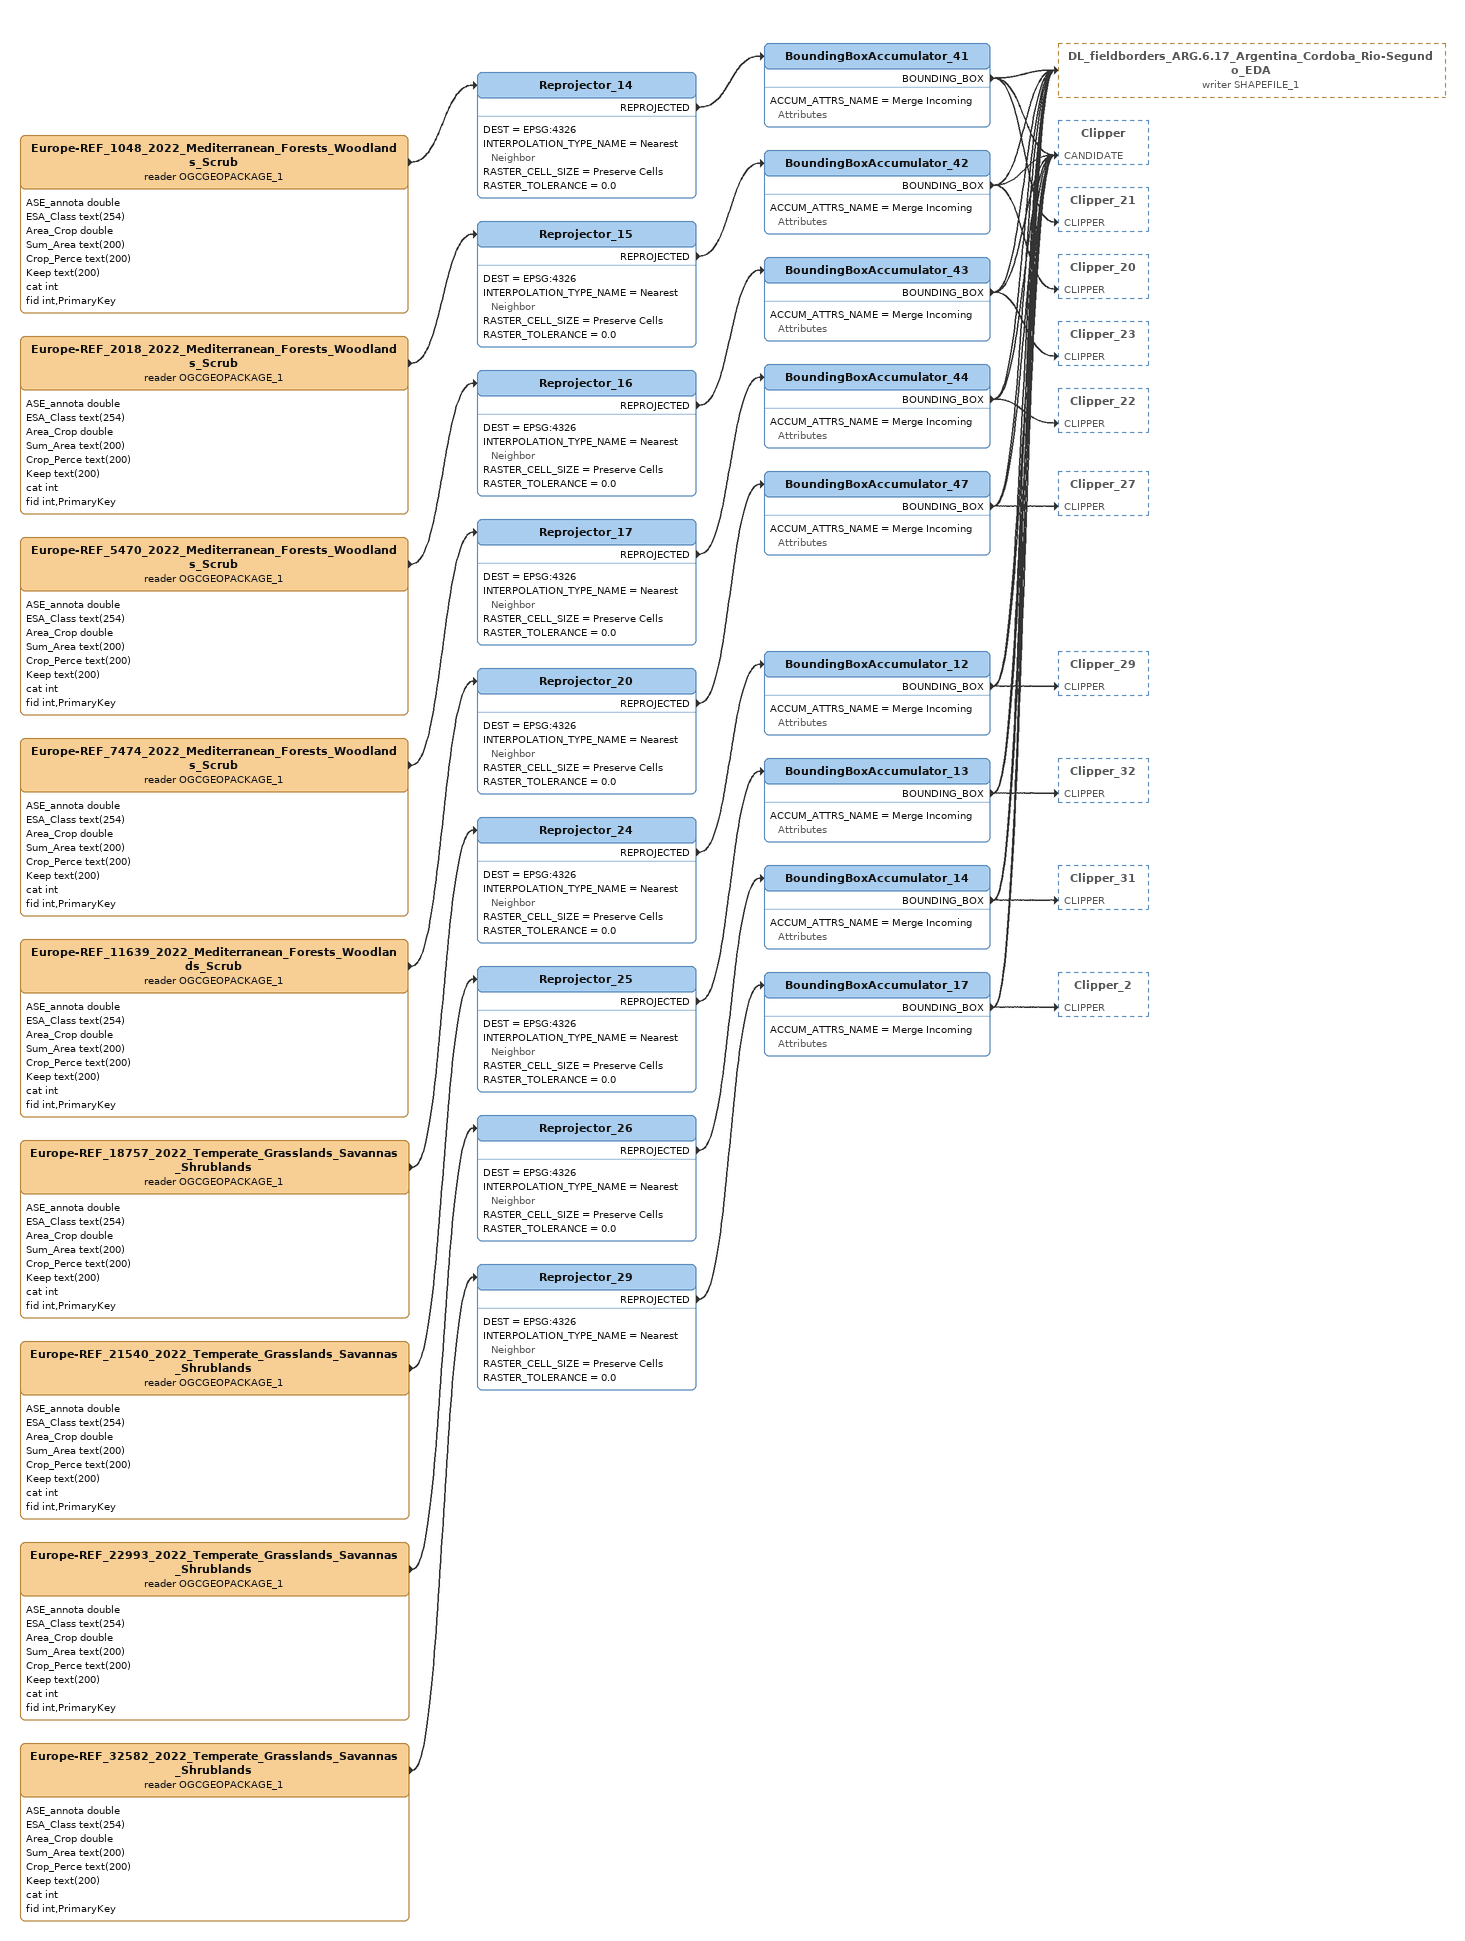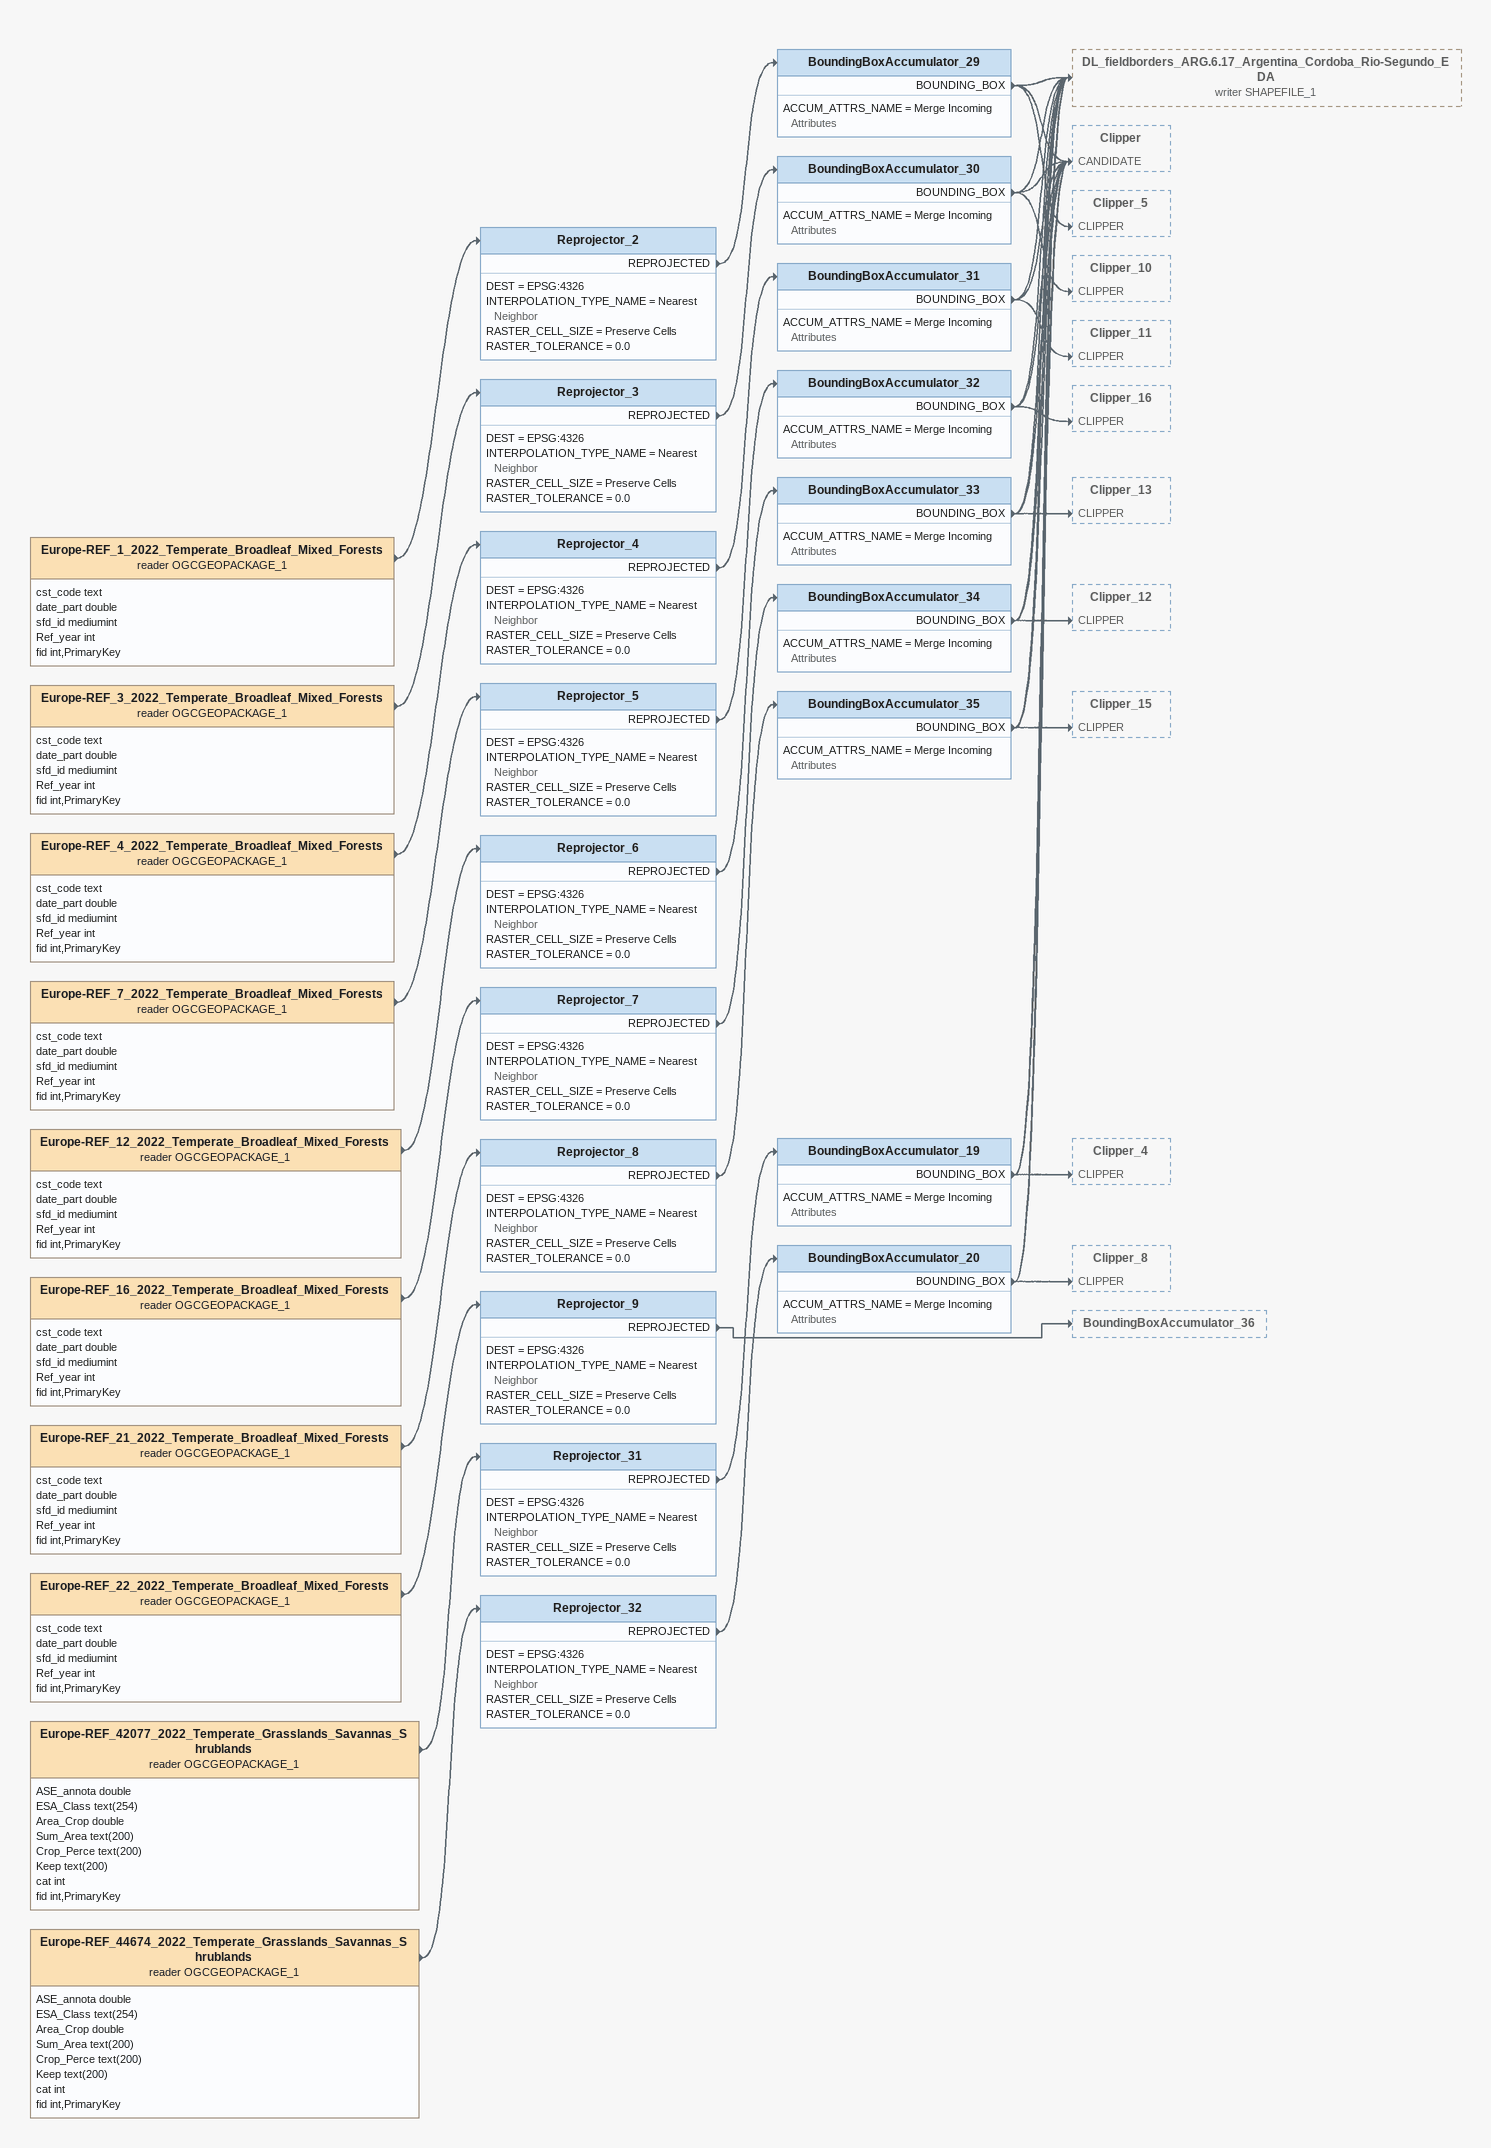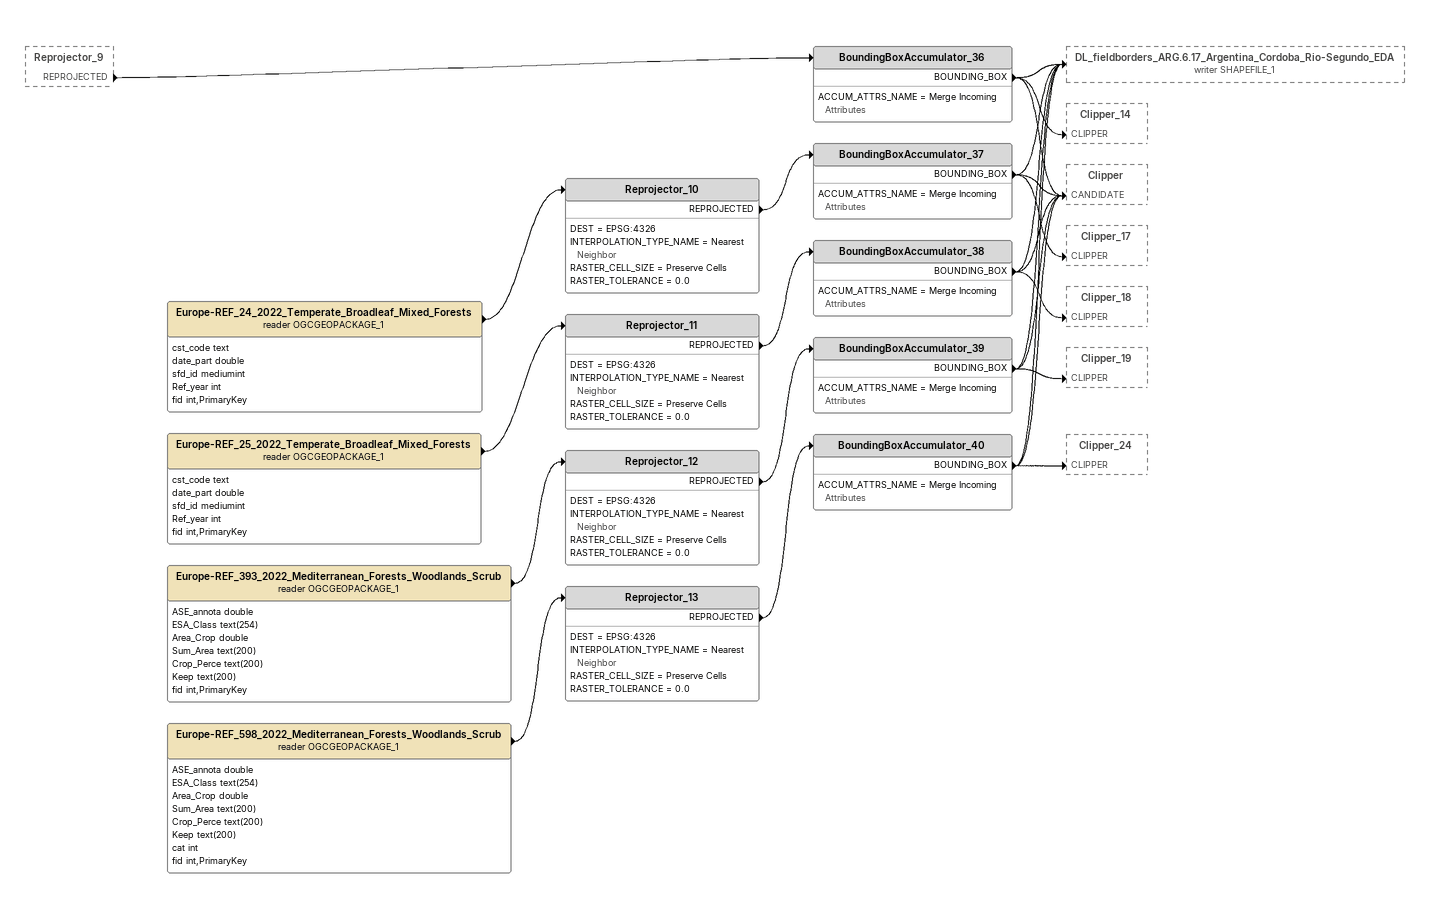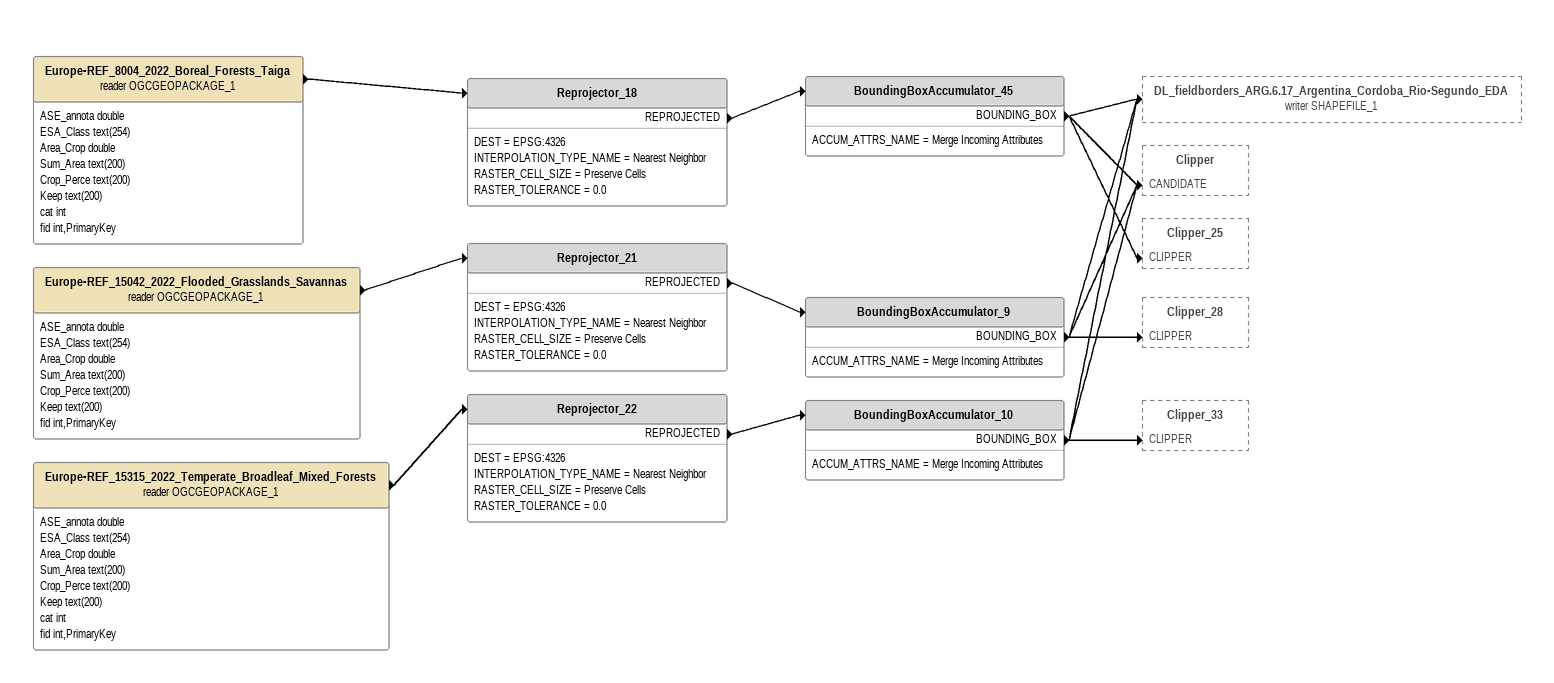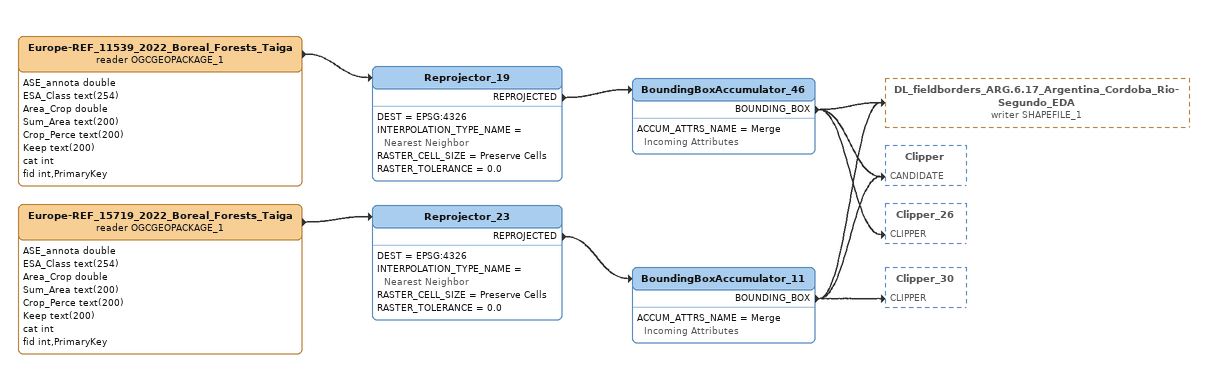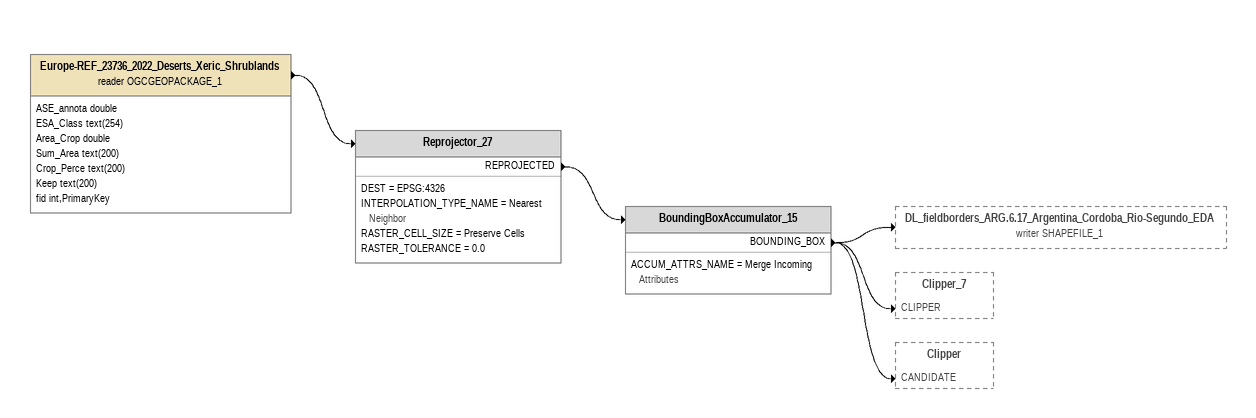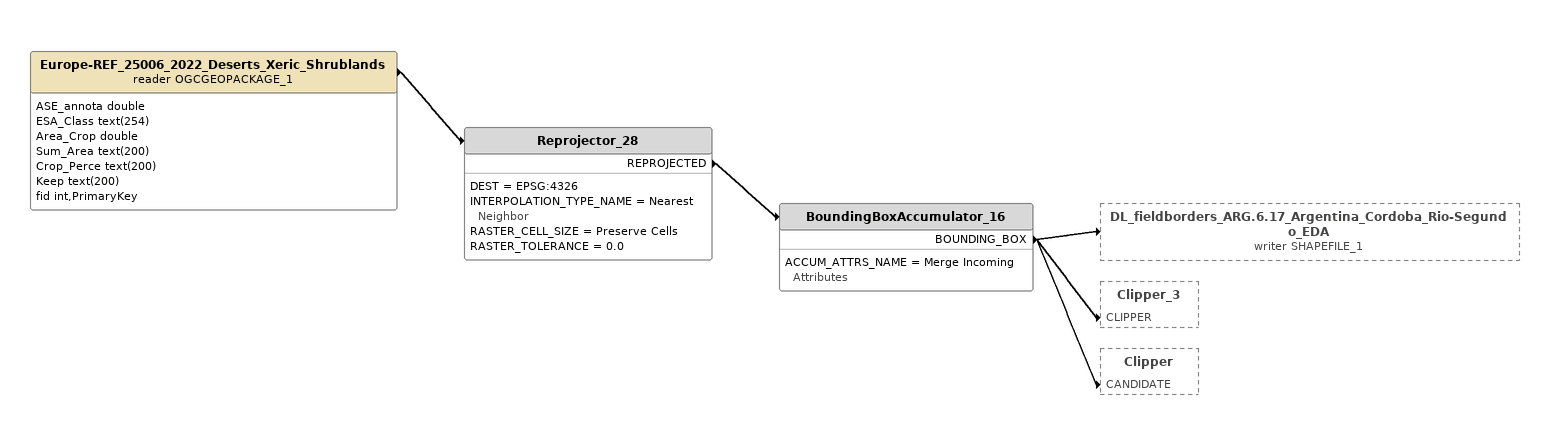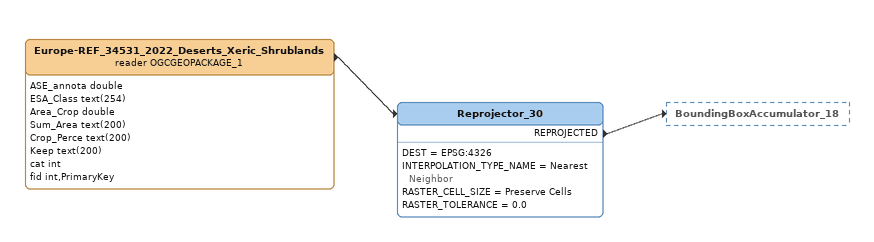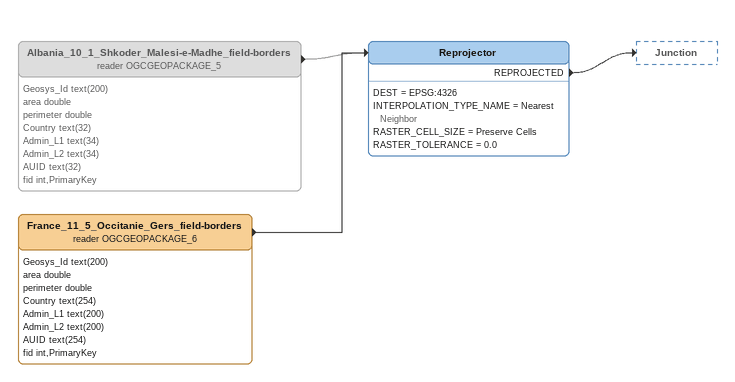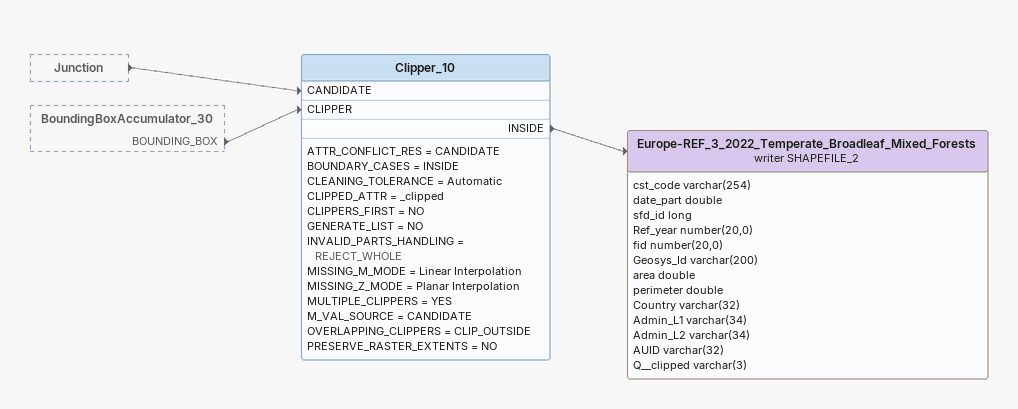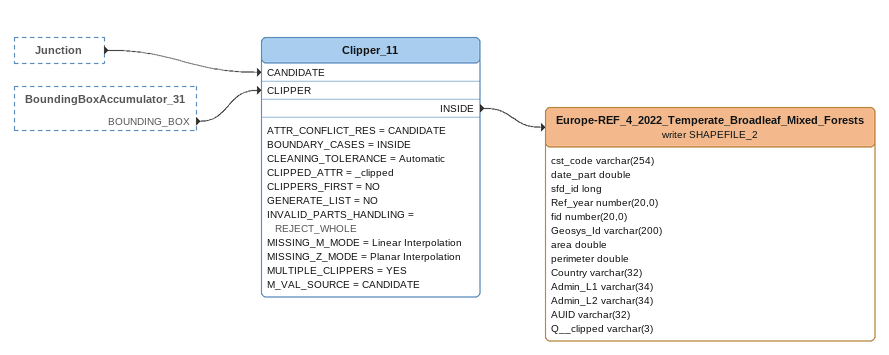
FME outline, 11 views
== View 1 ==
Europe-REF_1048_2022_Mediterranean_Forests_Woodlands_Scrub (reader OGCGEOPACKAGE_1)
    attributes: ASE_annota double, ESA_Class text(254), Area_Crop double, Sum_Area text(200), Crop_Perce text(200), Keep text(200), cat int, fid int,PrimaryKey
    -> Reprojector_14
Reprojector_14
    DEST = EPSG:4326
    INTERPOLATION_TYPE_NAME = Nearest Neighbor
    RASTER_CELL_SIZE = Preserve Cells
    RASTER_TOLERANCE = 0.0
    REPROJECTED -> BoundingBoxAccumulator_41
BoundingBoxAccumulator_41
    ACCUM_ATTRS_NAME = Merge Incoming Attributes
    BOUNDING_BOX -> DL_fieldborders_ARG.6.17_Argentina_Cordoba_Rio-Segundo_EDA (writer SHAPEFILE_1)
    BOUNDING_BOX -> Clipper_21 [CLIPPER]
    BOUNDING_BOX -> Clipper [CANDIDATE]
Europe-REF_2018_2022_Mediterranean_Forests_Woodlands_Scrub (reader OGCGEOPACKAGE_1)
    attributes: ASE_annota double, ESA_Class text(254), Area_Crop double, Sum_Area text(200), Crop_Perce text(200), Keep text(200), cat int, fid int,PrimaryKey
    -> Reprojector_15
Reprojector_15
    DEST = EPSG:4326
    INTERPOLATION_TYPE_NAME = Nearest Neighbor
    RASTER_CELL_SIZE = Preserve Cells
    RASTER_TOLERANCE = 0.0
    REPROJECTED -> BoundingBoxAccumulator_42
BoundingBoxAccumulator_42
    ACCUM_ATTRS_NAME = Merge Incoming Attributes
    BOUNDING_BOX -> DL_fieldborders_ARG.6.17_Argentina_Cordoba_Rio-Segundo_EDA (writer SHAPEFILE_1)
    BOUNDING_BOX -> Clipper_20 [CLIPPER]
    BOUNDING_BOX -> Clipper [CANDIDATE]
Europe-REF_5470_2022_Mediterranean_Forests_Woodlands_Scrub (reader OGCGEOPACKAGE_1)
    attributes: ASE_annota double, ESA_Class text(254), Area_Crop double, Sum_Area text(200), Crop_Perce text(200), Keep text(200), cat int, fid int,PrimaryKey
    -> Reprojector_16
Reprojector_16
    DEST = EPSG:4326
    INTERPOLATION_TYPE_NAME = Nearest Neighbor
    RASTER_CELL_SIZE = Preserve Cells
    RASTER_TOLERANCE = 0.0
    REPROJECTED -> BoundingBoxAccumulator_43
BoundingBoxAccumulator_43
    ACCUM_ATTRS_NAME = Merge Incoming Attributes
    BOUNDING_BOX -> DL_fieldborders_ARG.6.17_Argentina_Cordoba_Rio-Segundo_EDA (writer SHAPEFILE_1)
    BOUNDING_BOX -> Clipper_23 [CLIPPER]
    BOUNDING_BOX -> Clipper [CANDIDATE]
Europe-REF_7474_2022_Mediterranean_Forests_Woodlands_Scrub (reader OGCGEOPACKAGE_1)
    attributes: ASE_annota double, ESA_Class text(254), Area_Crop double, Sum_Area text(200), Crop_Perce text(200), Keep text(200), cat int, fid int,PrimaryKey
    -> Reprojector_17
Reprojector_17
    DEST = EPSG:4326
    INTERPOLATION_TYPE_NAME = Nearest Neighbor
    RASTER_CELL_SIZE = Preserve Cells
    RASTER_TOLERANCE = 0.0
    REPROJECTED -> BoundingBoxAccumulator_44
BoundingBoxAccumulator_44
    ACCUM_ATTRS_NAME = Merge Incoming Attributes
    BOUNDING_BOX -> DL_fieldborders_ARG.6.17_Argentina_Cordoba_Rio-Segundo_EDA (writer SHAPEFILE_1)
    BOUNDING_BOX -> Clipper_22 [CLIPPER]
    BOUNDING_BOX -> Clipper [CANDIDATE]
Europe-REF_11639_2022_Mediterranean_Forests_Woodlands_Scrub (reader OGCGEOPACKAGE_1)
    attributes: ASE_annota double, ESA_Class text(254), Area_Crop double, Sum_Area text(200), Crop_Perce text(200), Keep text(200), cat int, fid int,PrimaryKey
    -> Reprojector_20
Reprojector_20
    DEST = EPSG:4326
    INTERPOLATION_TYPE_NAME = Nearest Neighbor
    RASTER_CELL_SIZE = Preserve Cells
    RASTER_TOLERANCE = 0.0
    REPROJECTED -> BoundingBoxAccumulator_47
BoundingBoxAccumulator_47
    ACCUM_ATTRS_NAME = Merge Incoming Attributes
    BOUNDING_BOX -> DL_fieldborders_ARG.6.17_Argentina_Cordoba_Rio-Segundo_EDA (writer SHAPEFILE_1)
    BOUNDING_BOX -> Clipper_27 [CLIPPER]
    BOUNDING_BOX -> Clipper [CANDIDATE]
Europe-REF_18757_2022_Temperate_Grasslands_Savannas_Shrublands (reader OGCGEOPACKAGE_1)
    attributes: ASE_annota double, ESA_Class text(254), Area_Crop double, Sum_Area text(200), Crop_Perce text(200), Keep text(200), cat int, fid int,PrimaryKey
    -> Reprojector_24
Reprojector_24
    DEST = EPSG:4326
    INTERPOLATION_TYPE_NAME = Nearest Neighbor
    RASTER_CELL_SIZE = Preserve Cells
    RASTER_TOLERANCE = 0.0
    REPROJECTED -> BoundingBoxAccumulator_12
BoundingBoxAccumulator_12
    ACCUM_ATTRS_NAME = Merge Incoming Attributes
    BOUNDING_BOX -> DL_fieldborders_ARG.6.17_Argentina_Cordoba_Rio-Segundo_EDA (writer SHAPEFILE_1)
    BOUNDING_BOX -> Clipper_29 [CLIPPER]
    BOUNDING_BOX -> Clipper [CANDIDATE]
Europe-REF_21540_2022_Temperate_Grasslands_Savannas_Shrublands (reader OGCGEOPACKAGE_1)
    attributes: ASE_annota double, ESA_Class text(254), Area_Crop double, Sum_Area text(200), Crop_Perce text(200), Keep text(200), cat int, fid int,PrimaryKey
    -> Reprojector_25
Reprojector_25
    DEST = EPSG:4326
    INTERPOLATION_TYPE_NAME = Nearest Neighbor
    RASTER_CELL_SIZE = Preserve Cells
    RASTER_TOLERANCE = 0.0
    REPROJECTED -> BoundingBoxAccumulator_13
BoundingBoxAccumulator_13
    ACCUM_ATTRS_NAME = Merge Incoming Attributes
    BOUNDING_BOX -> DL_fieldborders_ARG.6.17_Argentina_Cordoba_Rio-Segundo_EDA (writer SHAPEFILE_1)
    BOUNDING_BOX -> Clipper_32 [CLIPPER]
    BOUNDING_BOX -> Clipper [CANDIDATE]
Europe-REF_22993_2022_Temperate_Grasslands_Savannas_Shrublands (reader OGCGEOPACKAGE_1)
    attributes: ASE_annota double, ESA_Class text(254), Area_Crop double, Sum_Area text(200), Crop_Perce text(200), Keep text(200), cat int, fid int,PrimaryKey
    -> Reprojector_26
Reprojector_26
    DEST = EPSG:4326
    INTERPOLATION_TYPE_NAME = Nearest Neighbor
    RASTER_CELL_SIZE = Preserve Cells
    RASTER_TOLERANCE = 0.0
    REPROJECTED -> BoundingBoxAccumulator_14
BoundingBoxAccumulator_14
    ACCUM_ATTRS_NAME = Merge Incoming Attributes
    BOUNDING_BOX -> DL_fieldborders_ARG.6.17_Argentina_Cordoba_Rio-Segundo_EDA (writer SHAPEFILE_1)
    BOUNDING_BOX -> Clipper_31 [CLIPPER]
    BOUNDING_BOX -> Clipper [CANDIDATE]
Europe-REF_32582_2022_Temperate_Grasslands_Savannas_Shrublands (reader OGCGEOPACKAGE_1)
    attributes: ASE_annota double, ESA_Class text(254), Area_Crop double, Sum_Area text(200), Crop_Perce text(200), Keep text(200), cat int, fid int,PrimaryKey
    -> Reprojector_29
Reprojector_29
    DEST = EPSG:4326
    INTERPOLATION_TYPE_NAME = Nearest Neighbor
    RASTER_CELL_SIZE = Preserve Cells
    RASTER_TOLERANCE = 0.0
    REPROJECTED -> BoundingBoxAccumulator_17
BoundingBoxAccumulator_17
    ACCUM_ATTRS_NAME = Merge Incoming Attributes
    BOUNDING_BOX -> DL_fieldborders_ARG.6.17_Argentina_Cordoba_Rio-Segundo_EDA (writer SHAPEFILE_1)
    BOUNDING_BOX -> Clipper_2 [CLIPPER]
    BOUNDING_BOX -> Clipper [CANDIDATE]

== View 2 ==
Europe-REF_42077_2022_Temperate_Grasslands_Savannas_Shrublands (reader OGCGEOPACKAGE_1)
    attributes: ASE_annota double, ESA_Class text(254), Area_Crop double, Sum_Area text(200), Crop_Perce text(200), Keep text(200), cat int, fid int,PrimaryKey
    -> Reprojector_31
Reprojector_31
    DEST = EPSG:4326
    INTERPOLATION_TYPE_NAME = Nearest Neighbor
    RASTER_CELL_SIZE = Preserve Cells
    RASTER_TOLERANCE = 0.0
    REPROJECTED -> BoundingBoxAccumulator_19
BoundingBoxAccumulator_19
    ACCUM_ATTRS_NAME = Merge Incoming Attributes
    BOUNDING_BOX -> DL_fieldborders_ARG.6.17_Argentina_Cordoba_Rio-Segundo_EDA (writer SHAPEFILE_1)
    BOUNDING_BOX -> Clipper_4 [CLIPPER]
    BOUNDING_BOX -> Clipper [CANDIDATE]
Europe-REF_44674_2022_Temperate_Grasslands_Savannas_Shrublands (reader OGCGEOPACKAGE_1)
    attributes: ASE_annota double, ESA_Class text(254), Area_Crop double, Sum_Area text(200), Crop_Perce text(200), Keep text(200), cat int, fid int,PrimaryKey
    -> Reprojector_32
Reprojector_32
    DEST = EPSG:4326
    INTERPOLATION_TYPE_NAME = Nearest Neighbor
    RASTER_CELL_SIZE = Preserve Cells
    RASTER_TOLERANCE = 0.0
    REPROJECTED -> BoundingBoxAccumulator_20
BoundingBoxAccumulator_20
    ACCUM_ATTRS_NAME = Merge Incoming Attributes
    BOUNDING_BOX -> DL_fieldborders_ARG.6.17_Argentina_Cordoba_Rio-Segundo_EDA (writer SHAPEFILE_1)
    BOUNDING_BOX -> Clipper_8 [CLIPPER]
    BOUNDING_BOX -> Clipper [CANDIDATE]
Europe-REF_1_2022_Temperate_Broadleaf_Mixed_Forests (reader OGCGEOPACKAGE_1)
    attributes: cst_code text, date_part double, sfd_id mediumint, Ref_year int, fid int,PrimaryKey
    -> Reprojector_2
Reprojector_2
    DEST = EPSG:4326
    INTERPOLATION_TYPE_NAME = Nearest Neighbor
    RASTER_CELL_SIZE = Preserve Cells
    RASTER_TOLERANCE = 0.0
    REPROJECTED -> BoundingBoxAccumulator_29
BoundingBoxAccumulator_29
    ACCUM_ATTRS_NAME = Merge Incoming Attributes
    BOUNDING_BOX -> DL_fieldborders_ARG.6.17_Argentina_Cordoba_Rio-Segundo_EDA (writer SHAPEFILE_1)
    BOUNDING_BOX -> Clipper_5 [CLIPPER]
    BOUNDING_BOX -> Clipper [CANDIDATE]
Europe-REF_3_2022_Temperate_Broadleaf_Mixed_Forests (reader OGCGEOPACKAGE_1)
    attributes: cst_code text, date_part double, sfd_id mediumint, Ref_year int, fid int,PrimaryKey
    -> Reprojector_3
Reprojector_3
    DEST = EPSG:4326
    INTERPOLATION_TYPE_NAME = Nearest Neighbor
    RASTER_CELL_SIZE = Preserve Cells
    RASTER_TOLERANCE = 0.0
    REPROJECTED -> BoundingBoxAccumulator_30
BoundingBoxAccumulator_30
    ACCUM_ATTRS_NAME = Merge Incoming Attributes
    BOUNDING_BOX -> DL_fieldborders_ARG.6.17_Argentina_Cordoba_Rio-Segundo_EDA (writer SHAPEFILE_1)
    BOUNDING_BOX -> Clipper_10 [CLIPPER]
    BOUNDING_BOX -> Clipper [CANDIDATE]
Europe-REF_4_2022_Temperate_Broadleaf_Mixed_Forests (reader OGCGEOPACKAGE_1)
    attributes: cst_code text, date_part double, sfd_id mediumint, Ref_year int, fid int,PrimaryKey
    -> Reprojector_4
Reprojector_4
    DEST = EPSG:4326
    INTERPOLATION_TYPE_NAME = Nearest Neighbor
    RASTER_CELL_SIZE = Preserve Cells
    RASTER_TOLERANCE = 0.0
    REPROJECTED -> BoundingBoxAccumulator_31
BoundingBoxAccumulator_31
    ACCUM_ATTRS_NAME = Merge Incoming Attributes
    BOUNDING_BOX -> DL_fieldborders_ARG.6.17_Argentina_Cordoba_Rio-Segundo_EDA (writer SHAPEFILE_1)
    BOUNDING_BOX -> Clipper_11 [CLIPPER]
    BOUNDING_BOX -> Clipper [CANDIDATE]
Europe-REF_7_2022_Temperate_Broadleaf_Mixed_Forests (reader OGCGEOPACKAGE_1)
    attributes: cst_code text, date_part double, sfd_id mediumint, Ref_year int, fid int,PrimaryKey
    -> Reprojector_5
Reprojector_5
    DEST = EPSG:4326
    INTERPOLATION_TYPE_NAME = Nearest Neighbor
    RASTER_CELL_SIZE = Preserve Cells
    RASTER_TOLERANCE = 0.0
    REPROJECTED -> BoundingBoxAccumulator_32
BoundingBoxAccumulator_32
    ACCUM_ATTRS_NAME = Merge Incoming Attributes
    BOUNDING_BOX -> DL_fieldborders_ARG.6.17_Argentina_Cordoba_Rio-Segundo_EDA (writer SHAPEFILE_1)
    BOUNDING_BOX -> Clipper_16 [CLIPPER]
    BOUNDING_BOX -> Clipper [CANDIDATE]
Europe-REF_12_2022_Temperate_Broadleaf_Mixed_Forests (reader OGCGEOPACKAGE_1)
    attributes: cst_code text, date_part double, sfd_id mediumint, Ref_year int, fid int,PrimaryKey
    -> Reprojector_6
Reprojector_6
    DEST = EPSG:4326
    INTERPOLATION_TYPE_NAME = Nearest Neighbor
    RASTER_CELL_SIZE = Preserve Cells
    RASTER_TOLERANCE = 0.0
    REPROJECTED -> BoundingBoxAccumulator_33
BoundingBoxAccumulator_33
    ACCUM_ATTRS_NAME = Merge Incoming Attributes
    BOUNDING_BOX -> DL_fieldborders_ARG.6.17_Argentina_Cordoba_Rio-Segundo_EDA (writer SHAPEFILE_1)
    BOUNDING_BOX -> Clipper_13 [CLIPPER]
    BOUNDING_BOX -> Clipper [CANDIDATE]
Europe-REF_16_2022_Temperate_Broadleaf_Mixed_Forests (reader OGCGEOPACKAGE_1)
    attributes: cst_code text, date_part double, sfd_id mediumint, Ref_year int, fid int,PrimaryKey
    -> Reprojector_7
Reprojector_7
    DEST = EPSG:4326
    INTERPOLATION_TYPE_NAME = Nearest Neighbor
    RASTER_CELL_SIZE = Preserve Cells
    RASTER_TOLERANCE = 0.0
    REPROJECTED -> BoundingBoxAccumulator_34
BoundingBoxAccumulator_34
    ACCUM_ATTRS_NAME = Merge Incoming Attributes
    BOUNDING_BOX -> DL_fieldborders_ARG.6.17_Argentina_Cordoba_Rio-Segundo_EDA (writer SHAPEFILE_1)
    BOUNDING_BOX -> Clipper_12 [CLIPPER]
    BOUNDING_BOX -> Clipper [CANDIDATE]
Europe-REF_21_2022_Temperate_Broadleaf_Mixed_Forests (reader OGCGEOPACKAGE_1)
    attributes: cst_code text, date_part double, sfd_id mediumint, Ref_year int, fid int,PrimaryKey
    -> Reprojector_8
Reprojector_8
    DEST = EPSG:4326
    INTERPOLATION_TYPE_NAME = Nearest Neighbor
    RASTER_CELL_SIZE = Preserve Cells
    RASTER_TOLERANCE = 0.0
    REPROJECTED -> BoundingBoxAccumulator_35
BoundingBoxAccumulator_35
    ACCUM_ATTRS_NAME = Merge Incoming Attributes
    BOUNDING_BOX -> DL_fieldborders_ARG.6.17_Argentina_Cordoba_Rio-Segundo_EDA (writer SHAPEFILE_1)
    BOUNDING_BOX -> Clipper_15 [CLIPPER]
    BOUNDING_BOX -> Clipper [CANDIDATE]
Europe-REF_22_2022_Temperate_Broadleaf_Mixed_Forests (reader OGCGEOPACKAGE_1)
    attributes: cst_code text, date_part double, sfd_id mediumint, Ref_year int, fid int,PrimaryKey
    -> Reprojector_9
Reprojector_9
    DEST = EPSG:4326
    INTERPOLATION_TYPE_NAME = Nearest Neighbor
    RASTER_CELL_SIZE = Preserve Cells
    RASTER_TOLERANCE = 0.0
    REPROJECTED -> BoundingBoxAccumulator_36

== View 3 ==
Reprojector_9 [outside]
    REPROJECTED -> BoundingBoxAccumulator_36
BoundingBoxAccumulator_36
    ACCUM_ATTRS_NAME = Merge Incoming Attributes
    BOUNDING_BOX -> DL_fieldborders_ARG.6.17_Argentina_Cordoba_Rio-Segundo_EDA (writer SHAPEFILE_1)
    BOUNDING_BOX -> Clipper_14 [CLIPPER]
    BOUNDING_BOX -> Clipper [CANDIDATE]
Europe-REF_24_2022_Temperate_Broadleaf_Mixed_Forests (reader OGCGEOPACKAGE_1)
    attributes: cst_code text, date_part double, sfd_id mediumint, Ref_year int, fid int,PrimaryKey
    -> Reprojector_10
Reprojector_10
    DEST = EPSG:4326
    INTERPOLATION_TYPE_NAME = Nearest Neighbor
    RASTER_CELL_SIZE = Preserve Cells
    RASTER_TOLERANCE = 0.0
    REPROJECTED -> BoundingBoxAccumulator_37
BoundingBoxAccumulator_37
    ACCUM_ATTRS_NAME = Merge Incoming Attributes
    BOUNDING_BOX -> DL_fieldborders_ARG.6.17_Argentina_Cordoba_Rio-Segundo_EDA (writer SHAPEFILE_1)
    BOUNDING_BOX -> Clipper_17 [CLIPPER]
    BOUNDING_BOX -> Clipper [CANDIDATE]
Europe-REF_25_2022_Temperate_Broadleaf_Mixed_Forests (reader OGCGEOPACKAGE_1)
    attributes: cst_code text, date_part double, sfd_id mediumint, Ref_year int, fid int,PrimaryKey
    -> Reprojector_11
Reprojector_11
    DEST = EPSG:4326
    INTERPOLATION_TYPE_NAME = Nearest Neighbor
    RASTER_CELL_SIZE = Preserve Cells
    RASTER_TOLERANCE = 0.0
    REPROJECTED -> BoundingBoxAccumulator_38
BoundingBoxAccumulator_38
    ACCUM_ATTRS_NAME = Merge Incoming Attributes
    BOUNDING_BOX -> DL_fieldborders_ARG.6.17_Argentina_Cordoba_Rio-Segundo_EDA (writer SHAPEFILE_1)
    BOUNDING_BOX -> Clipper_18 [CLIPPER]
    BOUNDING_BOX -> Clipper [CANDIDATE]
Europe-REF_393_2022_Mediterranean_Forests_Woodlands_Scrub (reader OGCGEOPACKAGE_1)
    attributes: ASE_annota double, ESA_Class text(254), Area_Crop double, Sum_Area text(200), Crop_Perce text(200), Keep text(200), fid int,PrimaryKey
    -> Reprojector_12
Reprojector_12
    DEST = EPSG:4326
    INTERPOLATION_TYPE_NAME = Nearest Neighbor
    RASTER_CELL_SIZE = Preserve Cells
    RASTER_TOLERANCE = 0.0
    REPROJECTED -> BoundingBoxAccumulator_39
BoundingBoxAccumulator_39
    ACCUM_ATTRS_NAME = Merge Incoming Attributes
    BOUNDING_BOX -> DL_fieldborders_ARG.6.17_Argentina_Cordoba_Rio-Segundo_EDA (writer SHAPEFILE_1)
    BOUNDING_BOX -> Clipper_19 [CLIPPER]
    BOUNDING_BOX -> Clipper [CANDIDATE]
Europe-REF_598_2022_Mediterranean_Forests_Woodlands_Scrub (reader OGCGEOPACKAGE_1)
    attributes: ASE_annota double, ESA_Class text(254), Area_Crop double, Sum_Area text(200), Crop_Perce text(200), Keep text(200), cat int, fid int,PrimaryKey
    -> Reprojector_13
Reprojector_13
    DEST = EPSG:4326
    INTERPOLATION_TYPE_NAME = Nearest Neighbor
    RASTER_CELL_SIZE = Preserve Cells
    RASTER_TOLERANCE = 0.0
    REPROJECTED -> BoundingBoxAccumulator_40
BoundingBoxAccumulator_40
    ACCUM_ATTRS_NAME = Merge Incoming Attributes
    BOUNDING_BOX -> DL_fieldborders_ARG.6.17_Argentina_Cordoba_Rio-Segundo_EDA (writer SHAPEFILE_1)
    BOUNDING_BOX -> Clipper_24 [CLIPPER]
    BOUNDING_BOX -> Clipper [CANDIDATE]

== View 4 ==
Europe-REF_15042_2022_Flooded_Grasslands_Savannas (reader OGCGEOPACKAGE_1)
    attributes: ASE_annota double, ESA_Class text(254), Area_Crop double, Sum_Area text(200), Crop_Perce text(200), Keep text(200), fid int,PrimaryKey
    -> Reprojector_21
Reprojector_21
    DEST = EPSG:4326
    INTERPOLATION_TYPE_NAME = Nearest Neighbor
    RASTER_CELL_SIZE = Preserve Cells
    RASTER_TOLERANCE = 0.0
    REPROJECTED -> BoundingBoxAccumulator_9
BoundingBoxAccumulator_9
    ACCUM_ATTRS_NAME = Merge Incoming Attributes
    BOUNDING_BOX -> DL_fieldborders_ARG.6.17_Argentina_Cordoba_Rio-Segundo_EDA (writer SHAPEFILE_1)
    BOUNDING_BOX -> Clipper_28 [CLIPPER]
    BOUNDING_BOX -> Clipper [CANDIDATE]
Europe-REF_15315_2022_Temperate_Broadleaf_Mixed_Forests (reader OGCGEOPACKAGE_1)
    attributes: ASE_annota double, ESA_Class text(254), Area_Crop double, Sum_Area text(200), Crop_Perce text(200), Keep text(200), cat int, fid int,PrimaryKey
    -> Reprojector_22
Reprojector_22
    DEST = EPSG:4326
    INTERPOLATION_TYPE_NAME = Nearest Neighbor
    RASTER_CELL_SIZE = Preserve Cells
    RASTER_TOLERANCE = 0.0
    REPROJECTED -> BoundingBoxAccumulator_10
BoundingBoxAccumulator_10
    ACCUM_ATTRS_NAME = Merge Incoming Attributes
    BOUNDING_BOX -> DL_fieldborders_ARG.6.17_Argentina_Cordoba_Rio-Segundo_EDA (writer SHAPEFILE_1)
    BOUNDING_BOX -> Clipper_33 [CLIPPER]
    BOUNDING_BOX -> Clipper [CANDIDATE]
Europe-REF_8004_2022_Boreal_Forests_Taiga (reader OGCGEOPACKAGE_1)
    attributes: ASE_annota double, ESA_Class text(254), Area_Crop double, Sum_Area text(200), Crop_Perce text(200), Keep text(200), cat int, fid int,PrimaryKey
    -> Reprojector_18
Reprojector_18
    DEST = EPSG:4326
    INTERPOLATION_TYPE_NAME = Nearest Neighbor
    RASTER_CELL_SIZE = Preserve Cells
    RASTER_TOLERANCE = 0.0
    REPROJECTED -> BoundingBoxAccumulator_45
BoundingBoxAccumulator_45
    ACCUM_ATTRS_NAME = Merge Incoming Attributes
    BOUNDING_BOX -> DL_fieldborders_ARG.6.17_Argentina_Cordoba_Rio-Segundo_EDA (writer SHAPEFILE_1)
    BOUNDING_BOX -> Clipper_25 [CLIPPER]
    BOUNDING_BOX -> Clipper [CANDIDATE]

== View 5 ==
Europe-REF_11539_2022_Boreal_Forests_Taiga (reader OGCGEOPACKAGE_1)
    attributes: ASE_annota double, ESA_Class text(254), Area_Crop double, Sum_Area text(200), Crop_Perce text(200), Keep text(200), cat int, fid int,PrimaryKey
    -> Reprojector_19
Reprojector_19
    DEST = EPSG:4326
    INTERPOLATION_TYPE_NAME = Nearest Neighbor
    RASTER_CELL_SIZE = Preserve Cells
    RASTER_TOLERANCE = 0.0
    REPROJECTED -> BoundingBoxAccumulator_46
BoundingBoxAccumulator_46
    ACCUM_ATTRS_NAME = Merge Incoming Attributes
    BOUNDING_BOX -> DL_fieldborders_ARG.6.17_Argentina_Cordoba_Rio-Segundo_EDA (writer SHAPEFILE_1)
    BOUNDING_BOX -> Clipper_26 [CLIPPER]
    BOUNDING_BOX -> Clipper [CANDIDATE]
Europe-REF_15719_2022_Boreal_Forests_Taiga (reader OGCGEOPACKAGE_1)
    attributes: ASE_annota double, ESA_Class text(254), Area_Crop double, Sum_Area text(200), Crop_Perce text(200), Keep text(200), cat int, fid int,PrimaryKey
    -> Reprojector_23
Reprojector_23
    DEST = EPSG:4326
    INTERPOLATION_TYPE_NAME = Nearest Neighbor
    RASTER_CELL_SIZE = Preserve Cells
    RASTER_TOLERANCE = 0.0
    REPROJECTED -> BoundingBoxAccumulator_11
BoundingBoxAccumulator_11
    ACCUM_ATTRS_NAME = Merge Incoming Attributes
    BOUNDING_BOX -> DL_fieldborders_ARG.6.17_Argentina_Cordoba_Rio-Segundo_EDA (writer SHAPEFILE_1)
    BOUNDING_BOX -> Clipper_30 [CLIPPER]
    BOUNDING_BOX -> Clipper [CANDIDATE]

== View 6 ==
Europe-REF_23736_2022_Deserts_Xeric_Shrublands (reader OGCGEOPACKAGE_1)
    attributes: ASE_annota double, ESA_Class text(254), Area_Crop double, Sum_Area text(200), Crop_Perce text(200), Keep text(200), fid int,PrimaryKey
    -> Reprojector_27
Reprojector_27
    DEST = EPSG:4326
    INTERPOLATION_TYPE_NAME = Nearest Neighbor
    RASTER_CELL_SIZE = Preserve Cells
    RASTER_TOLERANCE = 0.0
    REPROJECTED -> BoundingBoxAccumulator_15
BoundingBoxAccumulator_15
    ACCUM_ATTRS_NAME = Merge Incoming Attributes
    BOUNDING_BOX -> DL_fieldborders_ARG.6.17_Argentina_Cordoba_Rio-Segundo_EDA (writer SHAPEFILE_1)
    BOUNDING_BOX -> Clipper_7 [CLIPPER]
    BOUNDING_BOX -> Clipper [CANDIDATE]

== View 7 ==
Europe-REF_25006_2022_Deserts_Xeric_Shrublands (reader OGCGEOPACKAGE_1)
    attributes: ASE_annota double, ESA_Class text(254), Area_Crop double, Sum_Area text(200), Crop_Perce text(200), Keep text(200), fid int,PrimaryKey
    -> Reprojector_28
Reprojector_28
    DEST = EPSG:4326
    INTERPOLATION_TYPE_NAME = Nearest Neighbor
    RASTER_CELL_SIZE = Preserve Cells
    RASTER_TOLERANCE = 0.0
    REPROJECTED -> BoundingBoxAccumulator_16
BoundingBoxAccumulator_16
    ACCUM_ATTRS_NAME = Merge Incoming Attributes
    BOUNDING_BOX -> DL_fieldborders_ARG.6.17_Argentina_Cordoba_Rio-Segundo_EDA (writer SHAPEFILE_1)
    BOUNDING_BOX -> Clipper_3 [CLIPPER]
    BOUNDING_BOX -> Clipper [CANDIDATE]

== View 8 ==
Europe-REF_34531_2022_Deserts_Xeric_Shrublands (reader OGCGEOPACKAGE_1)
    attributes: ASE_annota double, ESA_Class text(254), Area_Crop double, Sum_Area text(200), Crop_Perce text(200), Keep text(200), cat int, fid int,PrimaryKey
    -> Reprojector_30
Reprojector_30
    DEST = EPSG:4326
    INTERPOLATION_TYPE_NAME = Nearest Neighbor
    RASTER_CELL_SIZE = Preserve Cells
    RASTER_TOLERANCE = 0.0
    REPROJECTED -> BoundingBoxAccumulator_18

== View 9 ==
Albania_10_1_Shkoder_Malesi-e-Madhe_field-borders (reader OGCGEOPACKAGE_5) [off]
    attributes: Geosys_Id text(200), area double, perimeter double, Country text(32), Admin_L1 text(34), Admin_L2 text(34), AUID text(32), fid int,PrimaryKey
    -> Reprojector [off]
France_11_5_Occitanie_Gers_field-borders (reader OGCGEOPACKAGE_6)
    attributes: Geosys_Id text(200), area double, perimeter double, Country text(254), Admin_L1 text(200), Admin_L2 text(200), AUID text(254), fid int,PrimaryKey
    -> Reprojector
Reprojector
    DEST = EPSG:4326
    INTERPOLATION_TYPE_NAME = Nearest Neighbor
    RASTER_CELL_SIZE = Preserve Cells
    RASTER_TOLERANCE = 0.0
    REPROJECTED -> Junction

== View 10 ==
Junction [outside]
    -> Clipper_10 [CANDIDATE]
BoundingBoxAccumulator_30 [outside]
    BOUNDING_BOX -> Clipper_10 [CLIPPER]
Clipper_10
    ATTR_CONFLICT_RES = CANDIDATE
    BOUNDARY_CASES = INSIDE
    CLEANING_TOLERANCE = Automatic
    CLIPPED_ATTR = _clipped
    CLIPPERS_FIRST = NO
    GENERATE_LIST = NO
    INVALID_PARTS_HANDLING = REJECT_WHOLE
    MISSING_M_MODE = Linear Interpolation
    MISSING_Z_MODE = Planar Interpolation
    MULTIPLE_CLIPPERS = YES
    M_VAL_SOURCE = CANDIDATE
    OVERLAPPING_CLIPPERS = CLIP_OUTSIDE
    PRESERVE_RASTER_EXTENTS = NO
    INSIDE -> Europe-REF_3_2022_Temperate_Broadleaf_Mixed_Forests (writer SHAPEFILE_2)
Europe-REF_3_2022_Temperate_Broadleaf_Mixed_Forests (writer SHAPEFILE_2)
    attributes: cst_code varchar(254), date_part double, sfd_id long, Ref_year number(20,0), fid number(20,0), Geosys_Id varchar(200), area double, perimeter double, Country varchar(32), Admin_L1 varchar(34), Admin_L2 varchar(34), AUID varchar(32), Q__clipped varchar(3)

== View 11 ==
Junction [outside]
    -> Clipper_11 [CANDIDATE]
BoundingBoxAccumulator_31 [outside]
    BOUNDING_BOX -> Clipper_11 [CLIPPER]
Clipper_11
    ATTR_CONFLICT_RES = CANDIDATE
    BOUNDARY_CASES = INSIDE
    CLEANING_TOLERANCE = Automatic
    CLIPPED_ATTR = _clipped
    CLIPPERS_FIRST = NO
    GENERATE_LIST = NO
    INVALID_PARTS_HANDLING = REJECT_WHOLE
    MISSING_M_MODE = Linear Interpolation
    MISSING_Z_MODE = Planar Interpolation
    MULTIPLE_CLIPPERS = YES
    M_VAL_SOURCE = CANDIDATE
    INSIDE -> Europe-REF_4_2022_Temperate_Broadleaf_Mixed_Forests (writer SHAPEFILE_2)
Europe-REF_4_2022_Temperate_Broadleaf_Mixed_Forests (writer SHAPEFILE_2)
    attributes: cst_code varchar(254), date_part double, sfd_id long, Ref_year number(20,0), fid number(20,0), Geosys_Id varchar(200), area double, perimeter double, Country varchar(32), Admin_L1 varchar(34), Admin_L2 varchar(34), AUID varchar(32), Q__clipped varchar(3)
